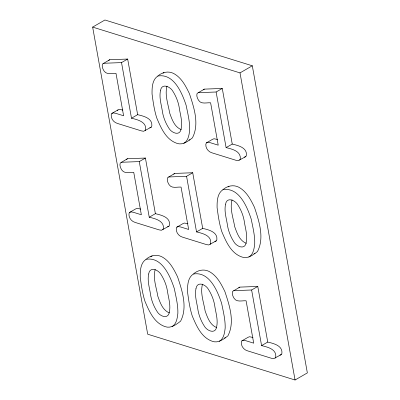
<?xml version="1.0" encoding="UTF-8"?>
<svg xmlns="http://www.w3.org/2000/svg" width="400" height="400" viewBox="0 0 400 400"><rect width="100%" height="100%" fill="white"/><g stroke="black" fill="none" stroke-linecap="round" stroke-linejoin="round"><path stroke-width="0.6" d="M167.005 86.14C164.56 94.985 168.225 104.17 169.635 112.92C171.905 119.25 174.41 126.95 181.245 129.625M155.19 269.435C152.745 278.28 156.41 287.465 157.82 296.215C160.09 302.545 162.595 310.245 169.435 312.92M232.05 199.835C229.605 208.685 233.27 217.87 234.68 226.62C236.95 232.945 239.455 240.645 246.295 243.325M202.495 284.135C200.05 292.98 203.715 302.165 205.125 310.915C207.395 317.245 209.9 324.94 216.735 327.62M122.92 110.095L119.41 109.34L117.975 109.895L111.83 113.445L111.21 114.78C110.88 118.725 113.67 122.435 117.46 123.455L141.28 130.86L143.66 131.265L151.235 127.16L151.855 125.825C152.495 118.08 143.375 116.06 137.64 114.67L131.495 118.22L121.525 62.6L127.67 59.05L137.64 114.67M117.565 110.785L117.975 109.895M145.09 130.71L145.71 129.375C146.35 121.63 137.225 119.61 131.495 118.22M140.665 209.095L137.155 208.335L135.72 208.89L129.575 212.44L128.955 213.775C128.625 217.72 131.415 221.43 135.205 222.45L159.025 229.855L161.405 230.26L168.98 226.155L169.6 224.82C170.24 217.08 161.12 215.06 155.385 213.67L149.24 217.22L139.27 161.595L145.415 158.045L155.385 213.67M162.835 229.705L163.455 228.37C164.095 220.63 154.97 218.61 149.24 217.22M217.525 139.495L214.015 138.74L212.58 139.295L206.435 142.845L205.815 144.18C205.485 148.125 208.275 151.835 212.06 152.855L235.885 160.26L238.265 160.665L245.84 156.56L246.46 155.225C247.1 147.48 237.98 145.46 232.245 144.07L226.1 147.62L216.13 92L222.275 88.45L232.245 144.07M187.97 223.795L184.455 223.035L183.025 223.59L176.875 227.14L176.255 228.475C175.925 232.42 178.72 236.13 182.505 237.15L206.33 244.555L208.705 244.96L216.285 240.855L216.905 239.52C217.545 231.78 208.42 229.76 202.69 228.37L196.54 231.915L186.57 176.295L192.72 172.745L202.69 228.37M239.695 160.105L240.315 158.77C240.955 151.03 231.83 149.01 226.1 147.62M210.135 244.405L210.755 243.07C211.395 235.33 202.275 233.305 196.54 231.915M253.015 337.49L249.5 336.73L248.07 337.29L241.925 340.84L241.305 342.17C240.975 346.115 243.765 349.83 247.55 350.85L271.375 358.255L273.75 358.66L281.33 354.55L281.95 353.22C282.59 345.475 273.47 343.455 267.735 342.065L261.59 345.615L251.62 289.995L257.765 286.445L267.735 342.065M275.185 358.1L275.805 356.765C276.44 349.025 267.32 347.005 261.59 345.615M157.84 76.035C152.115 79.845 151.98 87.765 152.05 93.97C153.14 102.075 154.275 110.26 156.8 118.065C160.98 127.92 165.92 139.615 176.92 143.34C182.755 145.45 188.025 141.22 192.41 137.875C199.615 124.075 193.995 107.49 189.42 93.635C185.97 86.515 182.18 78.995 175.385 74.51C169.81 70.585 162.815 71.59 157.84 76.035C173.84 73.11 182.095 93.01 186.145 105.37C187.765 113.485 189.88 121.645 189.685 129.97C189.135 134.79 188.4 140.625 183.83 143.345M163.02 73.255L163.99 72.485M222.89 189.73C217.16 193.54 217.03 201.465 217.095 207.665C218.185 215.77 219.32 223.955 221.85 231.76C226.03 241.62 230.97 253.31 241.965 257.035C247.8 259.15 253.07 254.915 257.46 251.57C264.665 237.77 259.04 221.19 254.465 207.335C251.02 200.21 247.225 192.695 240.435 188.205C234.86 184.285 227.86 185.29 222.89 189.73C238.885 186.805 247.14 206.705 251.195 219.065C252.815 227.18 254.93 235.34 254.73 243.67C254.185 248.49 253.445 254.325 248.88 257.04M228.065 186.955L229.035 186.18M146.03 259.33C140.3 263.14 140.17 271.06 140.235 277.265C141.325 285.37 142.46 293.555 144.99 301.36C149.17 311.215 154.11 322.91 165.105 326.635C170.94 328.745 176.215 324.515 180.6 321.17C187.805 307.37 182.18 290.785 177.605 276.93C174.16 269.81 170.365 262.29 163.575 257.805C158 253.88 151 254.885 146.03 259.33C162.025 256.405 170.28 276.305 174.335 288.665C175.955 296.78 178.07 304.94 177.87 313.265C177.325 318.085 176.59 323.92 172.02 326.64M150.72 256.935L152.175 255.78M193.33 274.03C187.605 277.835 187.47 285.76 187.54 291.965C188.63 300.07 189.765 308.255 192.29 316.06C196.47 325.915 201.41 337.61 212.41 341.33C218.245 343.445 223.515 339.215 227.9 335.87C235.105 322.07 229.485 305.485 224.91 291.63C221.46 284.51 217.665 276.99 210.875 272.505C205.3 268.58 198.305 269.585 193.33 274.03C209.33 271.105 217.585 291.005 221.635 303.365C223.255 311.48 225.37 319.64 225.175 327.965C224.625 332.785 223.89 338.62 219.32 341.34M127.67 59.05L109.745 59.725L102.545 63.98C101.615 66.375 102.79 69.005 104.08 71.035C106.675 75.11 112.095 73.075 116.005 73.385L123.605 115.77L115.635 113.295L113.26 112.89L111.83 113.445M108.695 60.43L109.745 59.725M222.275 88.45L204.35 89.125L197.15 93.38C196.22 95.775 197.395 98.405 198.685 100.435C201.28 104.51 206.7 102.475 210.61 102.785L218.21 145.17L210.24 142.69L207.865 142.285L206.435 142.845M203.295 89.83L204.35 89.125M145.415 158.045L127.49 158.72L120.29 162.98C119.36 165.375 120.535 168.005 121.825 170.035C124.42 174.105 129.84 172.07 133.75 172.38L141.35 214.765L133.38 212.29L131.005 211.885L129.575 212.44M126.44 159.43L127.49 158.72M192.72 172.745L174.795 173.42L167.59 177.68C166.66 180.075 167.84 182.705 169.13 184.735C171.72 188.805 177.145 186.77 181.055 187.08L188.65 229.465L180.685 226.99L178.305 226.585L176.875 227.14M173.74 174.13L174.795 173.42M257.765 286.445L239.84 287.115L232.64 291.375C231.71 293.77 232.885 296.4 234.175 298.43C236.77 302.505 242.19 300.47 246.1 300.78L253.7 343.16L245.73 340.685L243.355 340.28L241.925 340.84M238.785 287.825L239.84 287.115M92.645 27.1L104.945 20L252.305 65.795L307.355 372.9L295.055 380L147.695 334.205L92.645 27.1L240.01 72.895L252.305 65.795M149.805 127.715L151.235 127.16M244.41 157.115L245.84 156.56M167.55 226.71L168.98 226.155M214.855 241.41L216.285 240.855M279.9 355.11L281.33 354.55M188.94 140.005L189.98 139.795M253.99 253.705L255.025 253.49M224.43 338L225.47 337.79M103.6 63.275L121.525 62.6M198.205 92.67L216.13 92M121.345 162.27L139.27 161.595M168.645 176.97L186.57 176.295M233.695 290.665L251.62 289.995M240.01 72.895L295.055 380M160.475 90.71C158.935 97.965 161.595 105.23 162.535 112.375C163.57 117.92 165.71 123.225 168.75 127.975C171.32 132.83 180.06 136.7 181.19 128.66C182.73 121.405 180.07 114.14 179.13 106.995C178.1 101.455 175.965 96.165 172.955 91.41C170.37 86.56 161.615 82.66 160.475 90.71M148.66 274.005C147.125 281.26 149.785 288.525 150.725 295.67C151.755 301.215 153.895 306.52 156.935 311.27C159.51 316.125 168.25 319.995 169.38 311.955C170.92 304.7 168.255 297.435 167.315 290.29C166.285 284.75 164.155 279.46 161.14 274.705C158.56 269.855 149.805 265.955 148.66 274.005M195.965 288.705C194.425 295.96 197.085 303.225 198.025 310.37C199.055 315.915 201.2 321.22 204.24 325.965C206.81 330.825 215.55 334.695 216.68 326.655C218.22 319.395 215.56 312.135 214.62 304.99C213.59 299.45 211.455 294.16 208.445 289.405C205.86 284.555 197.105 280.655 195.965 288.705M225.52 204.405C223.98 211.665 226.645 218.925 227.585 226.07C228.615 231.62 230.755 236.92 233.795 241.67C236.37 246.53 245.11 250.4 246.24 242.355C247.775 235.1 245.115 227.84 244.175 220.695C243.145 215.155 241.015 209.86 238 205.105C235.42 200.26 226.665 196.355 225.52 204.405"/></g></svg>
